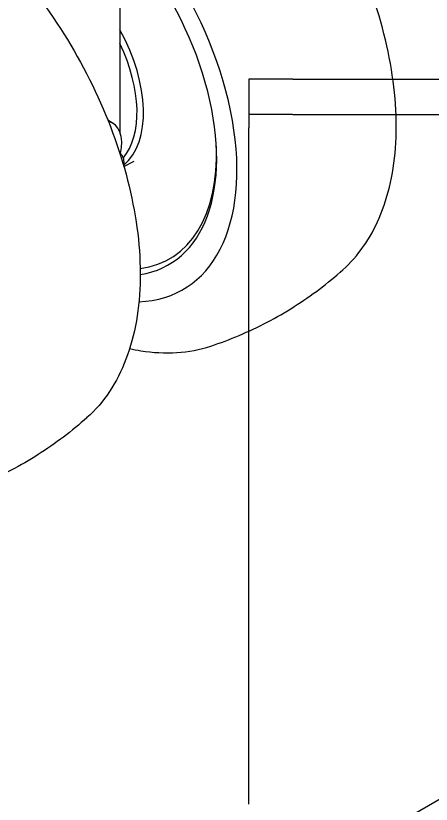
# Model space of a CAD drawing. Header units: millimetres. Extents: x 36 to 2484, y 36 to 1746.
# Drawn here: x 831.4 to 925.5, y 1030.6 to 1209 of the extents above; entities that cross this region are included whole.
import ezdxf

# ---------------------------------------------------------------- set-up
doc = ezdxf.new("R2010")
doc.units = ezdxf.units.MM
doc.header["$LTSCALE"] = 6
doc.layers.add('가는실선_A4', color=7, linetype='Continuous', lineweight=5)
doc.layers.add('굵은실선_A3', color=7, linetype='Continuous', lineweight=18)
doc.styles.add('치수문자_A3(2.5)', font='')
doc.styles.get('치수문자_A3(2.5)').set_extended_font_data('GulimChe')
doc.dimstyles.new('치수_A3(2.5)', dxfattribs={"dimscale": 6, "dimtxt": 2.5, "dimasz": 2.5, "dimexe": 1.5, "dimexo": 1, "dimgap": 0.5, "dimtad": 1, "dimtoh": 1, "dimdec": 1, "dimrnd": 1e-08, "dimdsep": 46, "dimtxsty": '치수문자_A3(2.5)', "dimcen": 0.09, "dimdle": 10, "dimclrd": 8, "dimclre": 8, "dimclrt": 7, "dimadec": 1, "dimazin": 2, "dimtfac": 0.8, "dimtmove": 0, "dimatfit": 3, "dimfxl": 1, "dimtolj": 1, "dimtzin": 0, "dimlwd": -1, "dimlwe": -1, "dimarcsym": 0})

# ---------------------------------------------------------------- blocks, each defined once
blk = doc.blocks.new('*D16')
at = {"layer": 'Defpoints', "color": 0, "transparency": 16777216}
for p in [(908.3, 1347.62), (1191.32, 1184.22), (572.42, 1153.7)]:
    blk.add_point(p, dxfattribs=at)
at = {"layer": '가는실선_A4', "color": 8, "transparency": 16777216}
for p, q in [((914.3, 1344.16), (1200.32, 1179.02)), ((868.43, 997.8), (1178.33, 1176.72)), ((578.42, 1150.24), (864.44, 985.1))]:
    blk.add_line(p, q, dxfattribs=at)
for points in [[(1177.08, 1178.88), (1179.58, 1174.55), (1191.32, 1184.22)], [(867.18, 999.96), (869.68, 995.63), (855.44, 990.3)]]:
    blk.add_solid(points, dxfattribs=at)
at = {"layer": '가는실선_A4', "color": 7, "transparency": 16777216, "insert": (1018.74, 1095.3), "char_height": 15, "attachment_point": 5, "rotation": 30, "style": '치수문자_A3(2.5)'}
blk.add_mtext('\\A1;{\\Q-30.000;\\W0.816;\\H0.816x;475}', dxfattribs=at)

msp = doc.modelspace()

# ---------------------------------------------------------------- linework, layer by layer
at = {"layer": '굵은실선_A3'}
for p, q in [((854.978, 1218.201), (854.978, 1182.699)), ((884.168, 1194.627), (884.168, 1186.627)), ((894.168, 1194.627), (959.168, 1194.627)), ((884.168, 1186.627), (884.168, 1183.627)), ((894.168, 1186.627), (993.168, 1186.627)), ((853.331, 1184.736), (852.266, 1185.351)), ((884.168, 1030.627), (884.168, 1183.627)), ((855.865, 1174.926), (858.236, 1176.099))]:
    msp.add_line(p, q, dxfattribs=at)
for centre, major_axis, ratio, start_param, end_param in [((839.775, 1198.162), (29.5, -51.095), 0.5773503, 5.9846106, 8.5991055), ((839.775, 1198.162), (26.25, -45.466), 0.5773503, 6.0605848, 8.7402573), ((840.481, 1198.57), (14.026, -24.294), 0.5773503, 0.1001406, 1.5366635), ((839.775, 1198.162), (13.5, -23.383), 0.5773503, 0.2011873, 1.435047), ((894.168, 1194.627), (-10, 0), 0.00001, 4.712389, 6.2805873), ((894.168, 1186.627), (-10, 0), 0.00001, 4.7208329, 6.3000706), ((848.331, 1176.076), (5, 8.66), 0.5773503, 5.2250787, 6.4620765), ((840.481, 1198.57), (25.724, -44.555), 0.5773503, 6.0502019, 7.1148152)]:
    msp.add_ellipse(centre, major_axis=major_axis, ratio=ratio, start_param=start_param, end_param=end_param, dxfattribs=at)
for points, knots in [([(905.495, 1151.554), (908.977, 1154.66), (911.739, 1158.654), (915.877, 1168.277), (917.11, 1174.03), (917.827, 1186.725), (917.223, 1193.717), (914.228, 1208.051), (911.837, 1215.391), (905.545, 1229.677), (901.654, 1236.623), (892.748, 1249.473), (887.736, 1255.376), (877.032, 1265.574), (871.339, 1269.863), (865.36, 1273.203), (865.164, 1273.311), (864.968, 1273.418)], [5.617205, 5.617205, 5.617205, 5.617205, 5.9045507, 5.9045507, 6.2200823, 6.2200823, 6.550915, 6.550915, 6.8816686, 6.8816686, 7.2107236, 7.2107236, 7.5396562, 7.5396562, 7.8701224, 7.8701224, 7.8813127, 7.8813127, 7.8813127, 7.8813127]), ([(811.551, 1237.22), (815.153, 1234.891), (818.698, 1232.165), (827.583, 1224.22), (832.744, 1218.479), (841.97, 1205.887), (846.039, 1199.044), (852.715, 1184.906), (855.321, 1177.615), (858.801, 1163.245), (859.669, 1156.171), (859.482, 1142.907), (858.425, 1136.714), (854.344, 1126.058), (851.377, 1121.529), (847.519, 1118.084), (847.516, 1118.081), (847.512, 1118.078)], [4.7723471, 4.7723471, 4.7723471, 4.7723471, 4.9801187, 4.9801187, 5.3108723, 5.3108723, 5.6399273, 5.6399273, 5.9688599, 5.9688599, 6.299326, 6.299326, 6.6306331, 6.6306331, 6.9488756, 6.9488756, 6.9491656, 6.9491656, 6.9491656, 6.9491656]), ([(854.917, 1178.017), (855.076, 1177.889), (855.216, 1177.737), (855.533, 1177.286), (855.672, 1176.957), (855.854, 1176.195), (855.881, 1175.752), (855.841, 1175.217), (855.833, 1175.141), (855.824, 1175.065)], [5.58869707, 5.58869707, 5.58869707, 5.58869707, 5.75954141, 5.75954141, 6.04561016, 6.04561016, 6.37334159, 6.37334159, 6.42689196, 6.42689196, 6.42689196, 6.42689196]), ([(875.563, 1134.273), (877.722, 1134.985), (879.879, 1135.793), (884.149, 1137.598), (886.263, 1138.595), (890.412, 1140.767), (892.446, 1141.941), (896.401, 1144.448), (898.322, 1145.781), (902.02, 1148.577), (903.798, 1150.04), (905.495, 1151.554)], [5.37836929, 5.37836929, 5.37836929, 5.37836929, 5.42613643, 5.42613643, 5.47390357, 5.47390357, 5.52167071, 5.52167071, 5.56943786, 5.56943786, 5.617205, 5.617205, 5.617205, 5.617205]), ([(857.19, 1133.706), (858.034, 1133.519), (858.876, 1133.359), (865.236, 1132.346), (870.641, 1132.651), (875.554, 1134.27), (875.558, 1134.271), (875.563, 1134.273)], [5.01148631, 5.01148631, 5.01148631, 5.01148631, 5.05983679, 5.05983679, 5.37807927, 5.37807927, 5.37836929, 5.37836929, 5.37836929, 5.37836929]), ([(847.512, 1118.078), (845.816, 1116.564), (844.038, 1115.1), (840.339, 1112.304), (838.418, 1110.972), (834.463, 1108.465), (832.429, 1107.291), (828.281, 1105.119), (826.167, 1104.122), (821.896, 1102.317), (819.739, 1101.509), (817.58, 1100.796)], [0.66598031, 0.66598031, 0.66598031, 0.66598031, 0.71374745, 0.71374745, 0.76151459, 0.76151459, 0.80928173, 0.80928173, 0.85704888, 0.85704888, 0.90481602, 0.90481602, 0.90481602, 0.90481602])]:
    msp.add_open_spline(points, degree=3, knots=knots, dxfattribs=at)

# ---------------------------------------------------------------- dimensions: what is measured, and where the dimension line sits
at = {"layer": '가는실선_A4', "color": 8, "true_color": 0x808080}
dim = msp.add_linear_dim(base=(1191.319, 1184.217), p1=(572.421, 1153.702), p2=(908.297, 1347.62), angle=210, text='{\\Q-30.000;\\W0.816;\\H0.816x;<>}', dimstyle='치수_A3(2.5)', override={"dimgap": 0.5, "dimtoh": 0, "dimdec": 1, "dimlfac": 1.224745, "dimtol": 0, "dimlim": 0, "dimtp": 0, "dimtm": 0, "dimtdec": 2, "dimtofl": 0, "dimatfit": 1}, dxfattribs=at)
dim.commit()
dim.dimension.update_dxf_attribs({"geometry": '*D16', "text_midpoint": (1023.381, 1087.258), "dimtype": 160})

doc.saveas('drawing.dxf')
